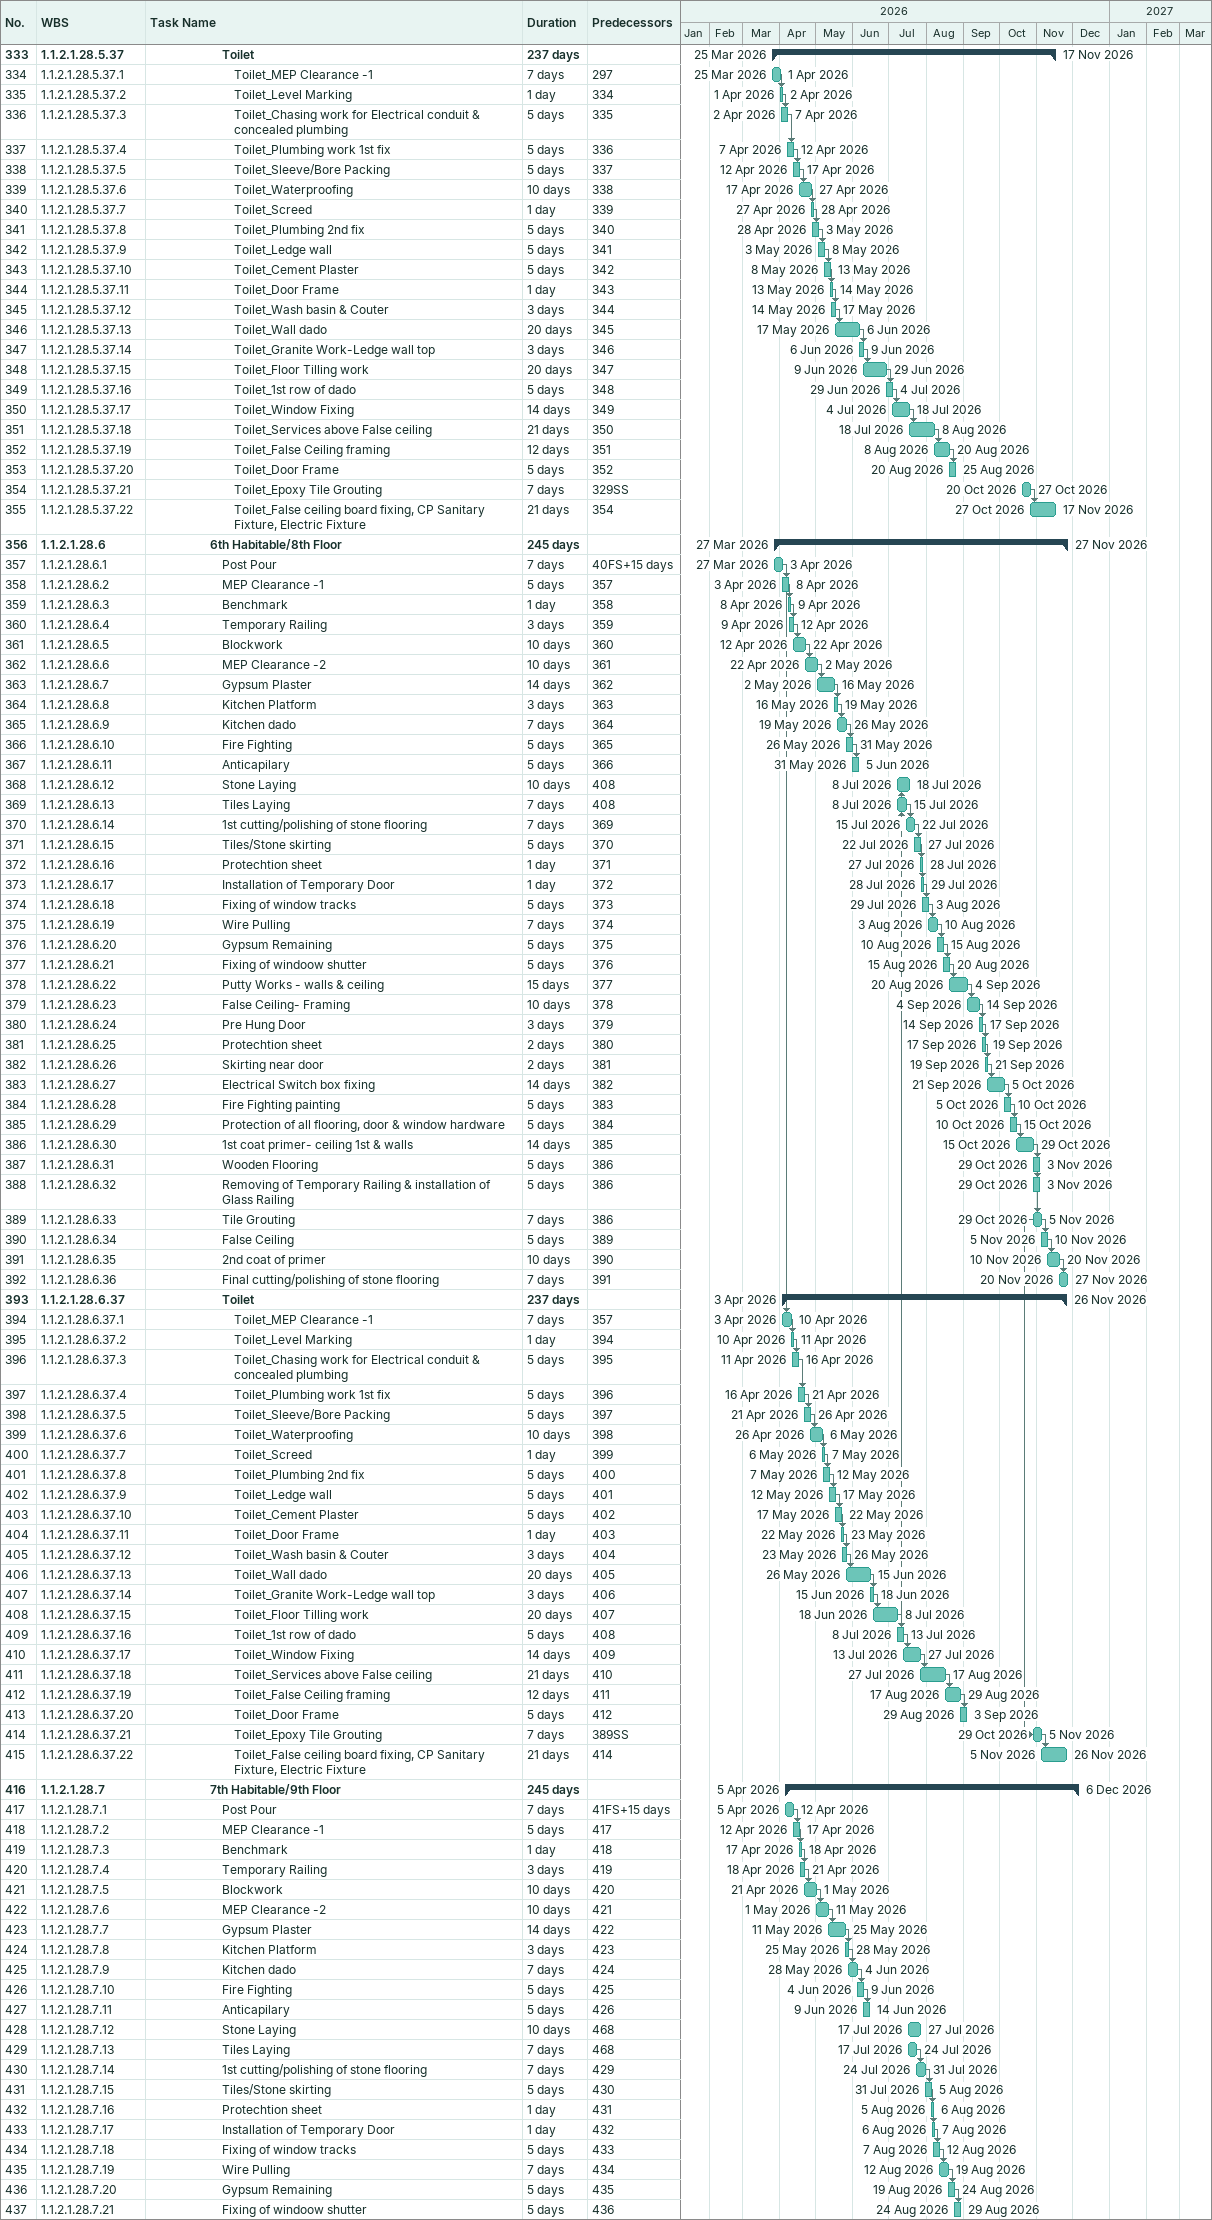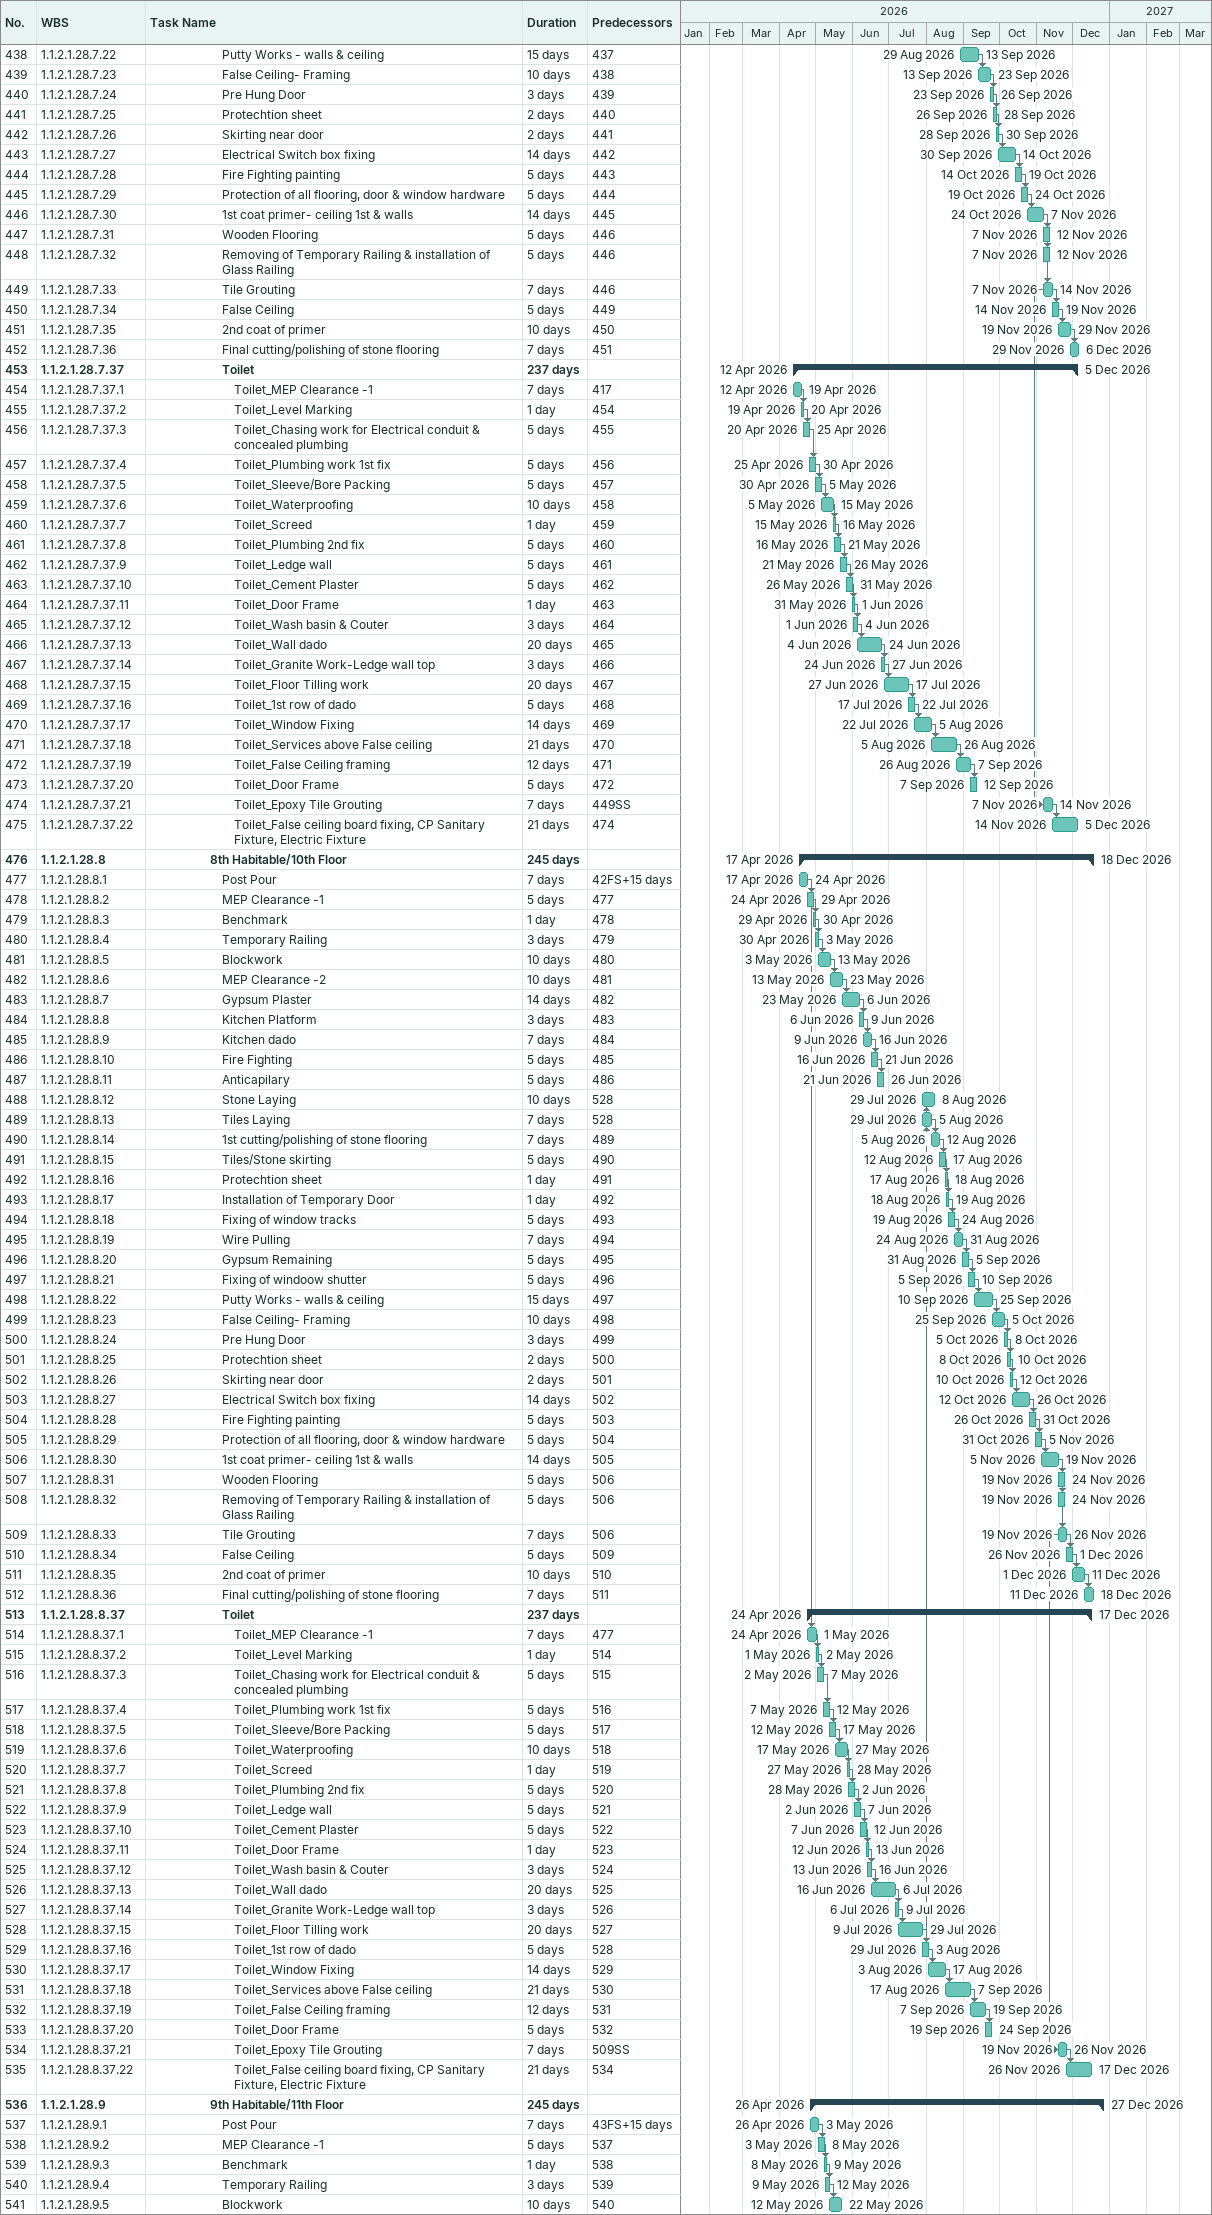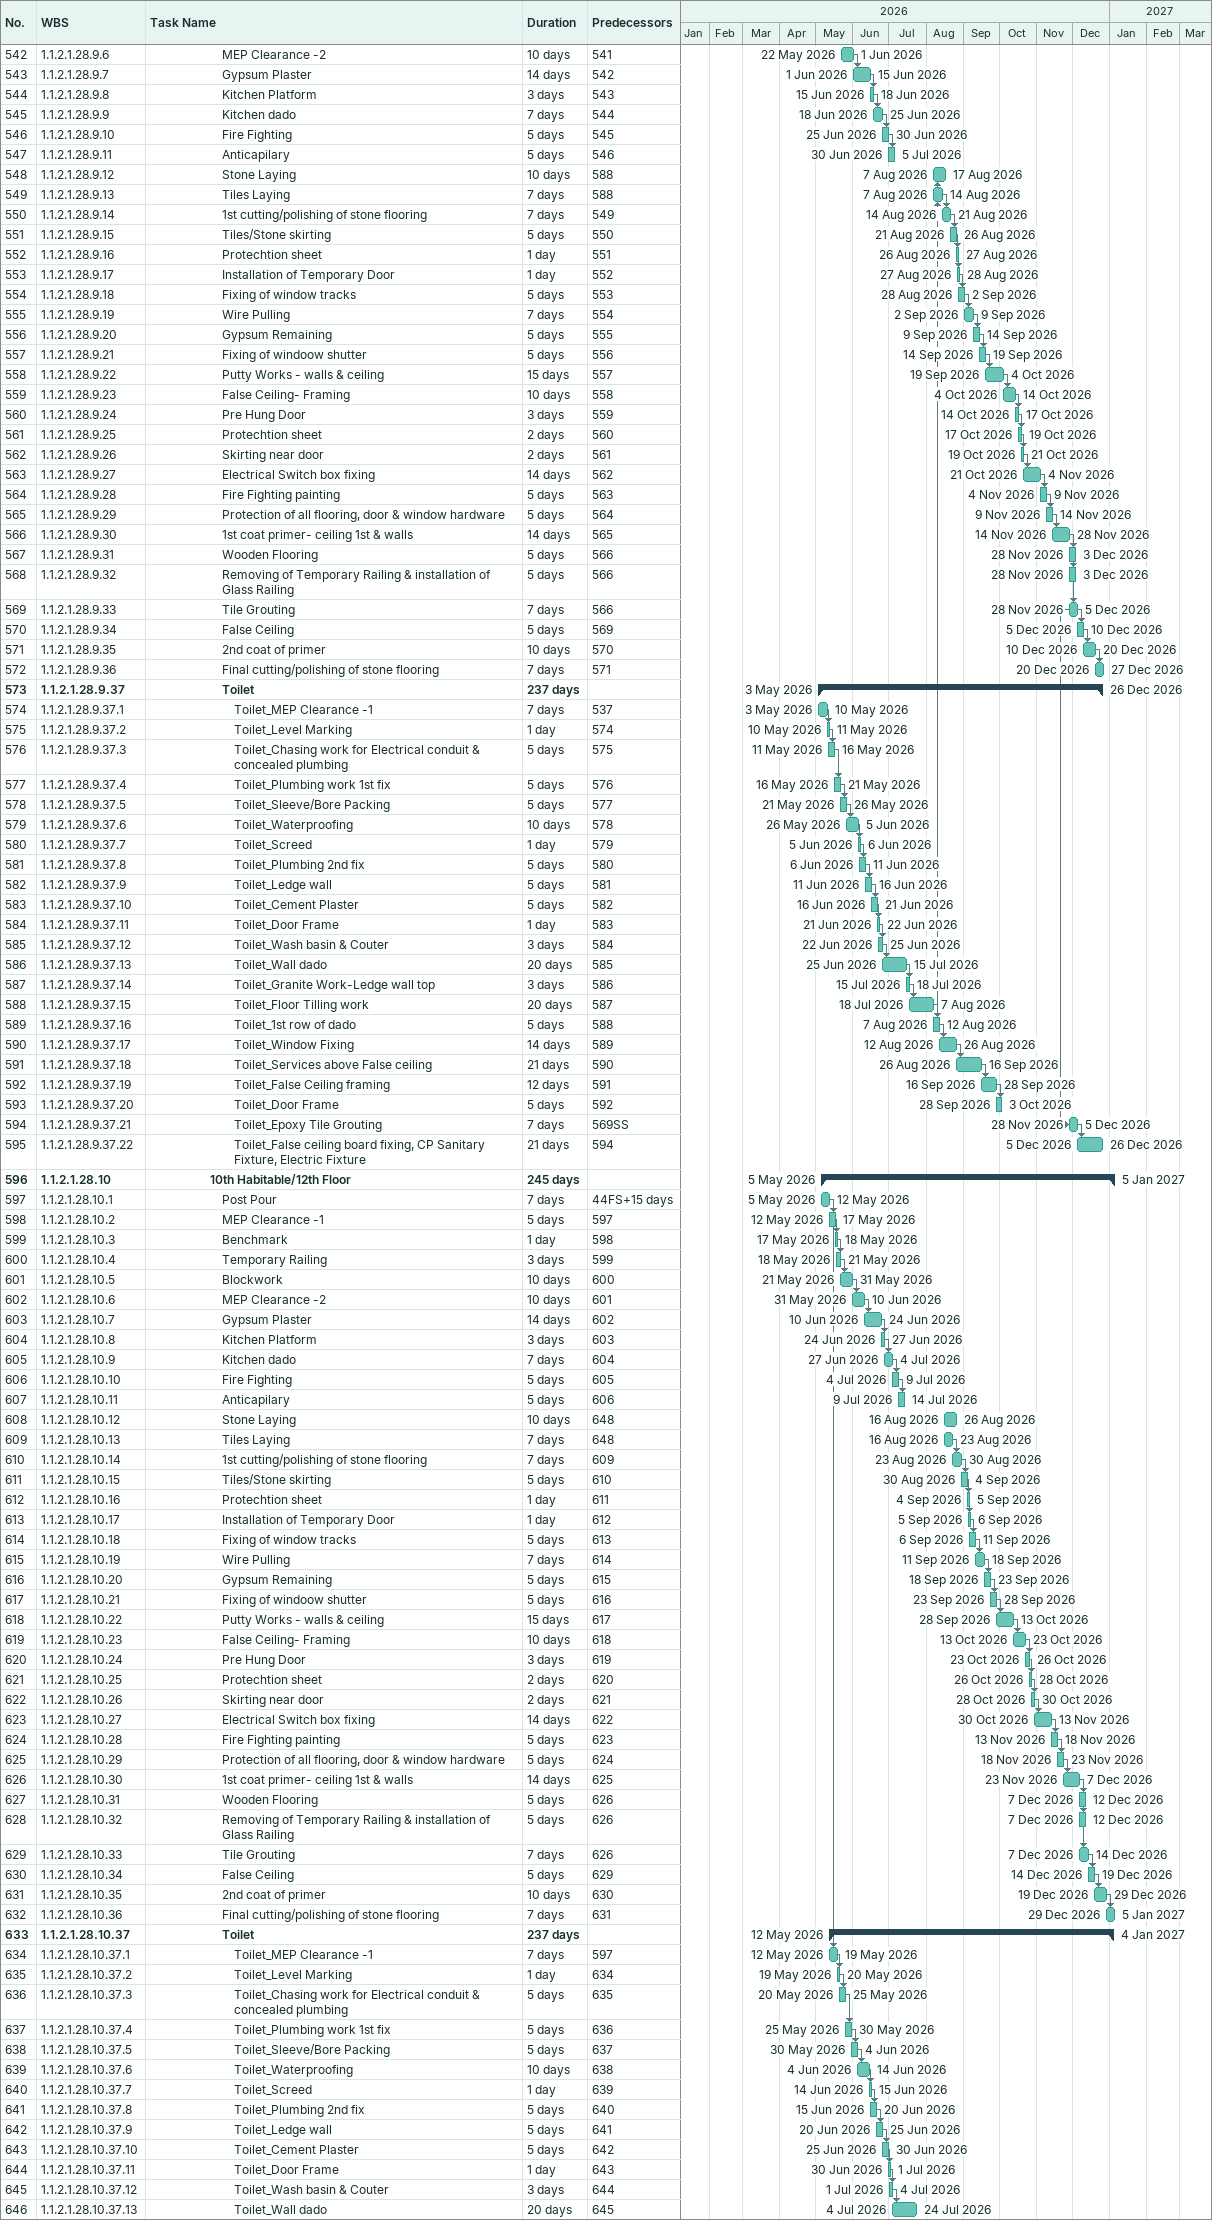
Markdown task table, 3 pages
| ID | WBS | Task | Duration | Start | Finish | Predecessors |
|---|---|---|---|---|---|---|
| 333 | 1.1.2.1.28.5.37 | **Toilet** | 237d | 2026-03-25 | 2026-11-17 |  |
| 334 | 1.1.2.1.28.5.37.1 | Toilet_MEP Clearance -1 | 7d | 2026-03-25 | 2026-04-01 | 297 |
| 335 | 1.1.2.1.28.5.37.2 | Toilet_Level Marking | 1d | 2026-04-01 | 2026-04-02 | 334 |
| 336 | 1.1.2.1.28.5.37.3 | Toilet_Chasing work for Electrical conduit & concealed plumbing | 5d | 2026-04-02 | 2026-04-07 | 335 |
| 337 | 1.1.2.1.28.5.37.4 | Toilet_Plumbing work 1st fix | 5d | 2026-04-07 | 2026-04-12 | 336 |
| 338 | 1.1.2.1.28.5.37.5 | Toilet_Sleeve/Bore Packing | 5d | 2026-04-12 | 2026-04-17 | 337 |
| 339 | 1.1.2.1.28.5.37.6 | Toilet_Waterproofing | 10d | 2026-04-17 | 2026-04-27 | 338 |
| 340 | 1.1.2.1.28.5.37.7 | Toilet_Screed | 1d | 2026-04-27 | 2026-04-28 | 339 |
| 341 | 1.1.2.1.28.5.37.8 | Toilet_Plumbing 2nd fix | 5d | 2026-04-28 | 2026-05-03 | 340 |
| 342 | 1.1.2.1.28.5.37.9 | Toilet_Ledge wall | 5d | 2026-05-03 | 2026-05-08 | 341 |
| 343 | 1.1.2.1.28.5.37.10 | Toilet_Cement Plaster | 5d | 2026-05-08 | 2026-05-13 | 342 |
| 344 | 1.1.2.1.28.5.37.11 | Toilet_Door Frame | 1d | 2026-05-13 | 2026-05-14 | 343 |
| 345 | 1.1.2.1.28.5.37.12 | Toilet_Wash basin & Couter | 3d | 2026-05-14 | 2026-05-17 | 344 |
| 346 | 1.1.2.1.28.5.37.13 | Toilet_Wall dado | 20d | 2026-05-17 | 2026-06-06 | 345 |
| 347 | 1.1.2.1.28.5.37.14 | Toilet_Granite Work-Ledge wall top | 3d | 2026-06-06 | 2026-06-09 | 346 |
| 348 | 1.1.2.1.28.5.37.15 | Toilet_Floor Tilling work | 20d | 2026-06-09 | 2026-06-29 | 347 |
| 349 | 1.1.2.1.28.5.37.16 | Toilet_1st row of dado | 5d | 2026-06-29 | 2026-07-04 | 348 |
| 350 | 1.1.2.1.28.5.37.17 | Toilet_Window Fixing | 14d | 2026-07-04 | 2026-07-18 | 349 |
| 351 | 1.1.2.1.28.5.37.18 | Toilet_Services above False ceiling | 21d | 2026-07-18 | 2026-08-08 | 350 |
| 352 | 1.1.2.1.28.5.37.19 | Toilet_False Ceiling framing | 12d | 2026-08-08 | 2026-08-20 | 351 |
| 353 | 1.1.2.1.28.5.37.20 | Toilet_Door Frame | 5d | 2026-08-20 | 2026-08-25 | 352 |
| 354 | 1.1.2.1.28.5.37.21 | Toilet_Epoxy Tile Grouting | 7d | 2026-10-20 | 2026-10-27 | 329SS |
| 355 | 1.1.2.1.28.5.37.22 | Toilet_False ceiling board fixing, CP Sanitary Fixture, Electric Fixture | 21d | 2026-10-27 | 2026-11-17 | 354 |
| 356 | 1.1.2.1.28.6 | **6th Habitable/8th Floor** | 245d | 2026-03-27 | 2026-11-27 |  |
| 357 | 1.1.2.1.28.6.1 | Post Pour | 7d | 2026-03-27 | 2026-04-03 | 40FS+15d |
| 358 | 1.1.2.1.28.6.2 | MEP Clearance -1 | 5d | 2026-04-03 | 2026-04-08 | 357 |
| 359 | 1.1.2.1.28.6.3 | Benchmark | 1d | 2026-04-08 | 2026-04-09 | 358 |
| 360 | 1.1.2.1.28.6.4 | Temporary Railing | 3d | 2026-04-09 | 2026-04-12 | 359 |
| 361 | 1.1.2.1.28.6.5 | Blockwork | 10d | 2026-04-12 | 2026-04-22 | 360 |
| 362 | 1.1.2.1.28.6.6 | MEP Clearance -2 | 10d | 2026-04-22 | 2026-05-02 | 361 |
| 363 | 1.1.2.1.28.6.7 | Gypsum Plaster | 14d | 2026-05-02 | 2026-05-16 | 362 |
| 364 | 1.1.2.1.28.6.8 | Kitchen Platform | 3d | 2026-05-16 | 2026-05-19 | 363 |
| 365 | 1.1.2.1.28.6.9 | Kitchen dado | 7d | 2026-05-19 | 2026-05-26 | 364 |
| 366 | 1.1.2.1.28.6.10 | Fire Fighting | 5d | 2026-05-26 | 2026-05-31 | 365 |
| 367 | 1.1.2.1.28.6.11 | Anticapilary | 5d | 2026-05-31 | 2026-06-05 | 366 |
| 368 | 1.1.2.1.28.6.12 | Stone Laying | 10d | 2026-07-08 | 2026-07-18 | 408 |
| 369 | 1.1.2.1.28.6.13 | Tiles Laying | 7d | 2026-07-08 | 2026-07-15 | 408 |
| 370 | 1.1.2.1.28.6.14 | 1st cutting/polishing of stone flooring | 7d | 2026-07-15 | 2026-07-22 | 369 |
| 371 | 1.1.2.1.28.6.15 | Tiles/Stone skirting | 5d | 2026-07-22 | 2026-07-27 | 370 |
| 372 | 1.1.2.1.28.6.16 | Protechtion sheet | 1d | 2026-07-27 | 2026-07-28 | 371 |
| 373 | 1.1.2.1.28.6.17 | Installation of Temporary Door | 1d | 2026-07-28 | 2026-07-29 | 372 |
| 374 | 1.1.2.1.28.6.18 | Fixing of window tracks | 5d | 2026-07-29 | 2026-08-03 | 373 |
| 375 | 1.1.2.1.28.6.19 | Wire Pulling | 7d | 2026-08-03 | 2026-08-10 | 374 |
| 376 | 1.1.2.1.28.6.20 | Gypsum Remaining | 5d | 2026-08-10 | 2026-08-15 | 375 |
| 377 | 1.1.2.1.28.6.21 | Fixing of windoow shutter | 5d | 2026-08-15 | 2026-08-20 | 376 |
| 378 | 1.1.2.1.28.6.22 | Putty Works - walls & ceiling | 15d | 2026-08-20 | 2026-09-04 | 377 |
| 379 | 1.1.2.1.28.6.23 | False Ceiling- Framing | 10d | 2026-09-04 | 2026-09-14 | 378 |
| 380 | 1.1.2.1.28.6.24 | Pre Hung Door | 3d | 2026-09-14 | 2026-09-17 | 379 |
| 381 | 1.1.2.1.28.6.25 | Protechtion sheet | 2d | 2026-09-17 | 2026-09-19 | 380 |
| 382 | 1.1.2.1.28.6.26 | Skirting near door | 2d | 2026-09-19 | 2026-09-21 | 381 |
| 383 | 1.1.2.1.28.6.27 | Electrical Switch box fixing | 14d | 2026-09-21 | 2026-10-05 | 382 |
| 384 | 1.1.2.1.28.6.28 | Fire Fighting painting | 5d | 2026-10-05 | 2026-10-10 | 383 |
| 385 | 1.1.2.1.28.6.29 | Protection of all flooring, door & window hardware | 5d | 2026-10-10 | 2026-10-15 | 384 |
| 386 | 1.1.2.1.28.6.30 | 1st coat primer- ceiling 1st & walls | 14d | 2026-10-15 | 2026-10-29 | 385 |
| 387 | 1.1.2.1.28.6.31 | Wooden Flooring | 5d | 2026-10-29 | 2026-11-03 | 386 |
| 388 | 1.1.2.1.28.6.32 | Removing of Temporary Railing & installation of Glass Railing | 5d | 2026-10-29 | 2026-11-03 | 386 |
| 389 | 1.1.2.1.28.6.33 | Tile Grouting | 7d | 2026-10-29 | 2026-11-05 | 386 |
| 390 | 1.1.2.1.28.6.34 | False Ceiling | 5d | 2026-11-05 | 2026-11-10 | 389 |
| 391 | 1.1.2.1.28.6.35 | 2nd coat of primer | 10d | 2026-11-10 | 2026-11-20 | 390 |
| 392 | 1.1.2.1.28.6.36 | Final cutting/polishing of stone flooring | 7d | 2026-11-20 | 2026-11-27 | 391 |
| 393 | 1.1.2.1.28.6.37 | **Toilet** | 237d | 2026-04-03 | 2026-11-26 |  |
| 394 | 1.1.2.1.28.6.37.1 | Toilet_MEP Clearance -1 | 7d | 2026-04-03 | 2026-04-10 | 357 |
| 395 | 1.1.2.1.28.6.37.2 | Toilet_Level Marking | 1d | 2026-04-10 | 2026-04-11 | 394 |
| 396 | 1.1.2.1.28.6.37.3 | Toilet_Chasing work for Electrical conduit & concealed plumbing | 5d | 2026-04-11 | 2026-04-16 | 395 |
| 397 | 1.1.2.1.28.6.37.4 | Toilet_Plumbing work 1st fix | 5d | 2026-04-16 | 2026-04-21 | 396 |
| 398 | 1.1.2.1.28.6.37.5 | Toilet_Sleeve/Bore Packing | 5d | 2026-04-21 | 2026-04-26 | 397 |
| 399 | 1.1.2.1.28.6.37.6 | Toilet_Waterproofing | 10d | 2026-04-26 | 2026-05-06 | 398 |
| 400 | 1.1.2.1.28.6.37.7 | Toilet_Screed | 1d | 2026-05-06 | 2026-05-07 | 399 |
| 401 | 1.1.2.1.28.6.37.8 | Toilet_Plumbing 2nd fix | 5d | 2026-05-07 | 2026-05-12 | 400 |
| 402 | 1.1.2.1.28.6.37.9 | Toilet_Ledge wall | 5d | 2026-05-12 | 2026-05-17 | 401 |
| 403 | 1.1.2.1.28.6.37.10 | Toilet_Cement Plaster | 5d | 2026-05-17 | 2026-05-22 | 402 |
| 404 | 1.1.2.1.28.6.37.11 | Toilet_Door Frame | 1d | 2026-05-22 | 2026-05-23 | 403 |
| 405 | 1.1.2.1.28.6.37.12 | Toilet_Wash basin & Couter | 3d | 2026-05-23 | 2026-05-26 | 404 |
| 406 | 1.1.2.1.28.6.37.13 | Toilet_Wall dado | 20d | 2026-05-26 | 2026-06-15 | 405 |
| 407 | 1.1.2.1.28.6.37.14 | Toilet_Granite Work-Ledge wall top | 3d | 2026-06-15 | 2026-06-18 | 406 |
| 408 | 1.1.2.1.28.6.37.15 | Toilet_Floor Tilling work | 20d | 2026-06-18 | 2026-07-08 | 407 |
| 409 | 1.1.2.1.28.6.37.16 | Toilet_1st row of dado | 5d | 2026-07-08 | 2026-07-13 | 408 |
| 410 | 1.1.2.1.28.6.37.17 | Toilet_Window Fixing | 14d | 2026-07-13 | 2026-07-27 | 409 |
| 411 | 1.1.2.1.28.6.37.18 | Toilet_Services above False ceiling | 21d | 2026-07-27 | 2026-08-17 | 410 |
| 412 | 1.1.2.1.28.6.37.19 | Toilet_False Ceiling framing | 12d | 2026-08-17 | 2026-08-29 | 411 |
| 413 | 1.1.2.1.28.6.37.20 | Toilet_Door Frame | 5d | 2026-08-29 | 2026-09-03 | 412 |
| 414 | 1.1.2.1.28.6.37.21 | Toilet_Epoxy Tile Grouting | 7d | 2026-10-29 | 2026-11-05 | 389SS |
| 415 | 1.1.2.1.28.6.37.22 | Toilet_False ceiling board fixing, CP Sanitary Fixture, Electric Fixture | 21d | 2026-11-05 | 2026-11-26 | 414 |
| 416 | 1.1.2.1.28.7 | **7th Habitable/9th Floor** | 245d | 2026-04-05 | 2026-12-06 |  |
| 417 | 1.1.2.1.28.7.1 | Post Pour | 7d | 2026-04-05 | 2026-04-12 | 41FS+15d |
| 418 | 1.1.2.1.28.7.2 | MEP Clearance -1 | 5d | 2026-04-12 | 2026-04-17 | 417 |
| 419 | 1.1.2.1.28.7.3 | Benchmark | 1d | 2026-04-17 | 2026-04-18 | 418 |
| 420 | 1.1.2.1.28.7.4 | Temporary Railing | 3d | 2026-04-18 | 2026-04-21 | 419 |
| 421 | 1.1.2.1.28.7.5 | Blockwork | 10d | 2026-04-21 | 2026-05-01 | 420 |
| 422 | 1.1.2.1.28.7.6 | MEP Clearance -2 | 10d | 2026-05-01 | 2026-05-11 | 421 |
| 423 | 1.1.2.1.28.7.7 | Gypsum Plaster | 14d | 2026-05-11 | 2026-05-25 | 422 |
| 424 | 1.1.2.1.28.7.8 | Kitchen Platform | 3d | 2026-05-25 | 2026-05-28 | 423 |
| 425 | 1.1.2.1.28.7.9 | Kitchen dado | 7d | 2026-05-28 | 2026-06-04 | 424 |
| 426 | 1.1.2.1.28.7.10 | Fire Fighting | 5d | 2026-06-04 | 2026-06-09 | 425 |
| 427 | 1.1.2.1.28.7.11 | Anticapilary | 5d | 2026-06-09 | 2026-06-14 | 426 |
| 428 | 1.1.2.1.28.7.12 | Stone Laying | 10d | 2026-07-17 | 2026-07-27 | 468 |
| 429 | 1.1.2.1.28.7.13 | Tiles Laying | 7d | 2026-07-17 | 2026-07-24 | 468 |
| 430 | 1.1.2.1.28.7.14 | 1st cutting/polishing of stone flooring | 7d | 2026-07-24 | 2026-07-31 | 429 |
| 431 | 1.1.2.1.28.7.15 | Tiles/Stone skirting | 5d | 2026-07-31 | 2026-08-05 | 430 |
| 432 | 1.1.2.1.28.7.16 | Protechtion sheet | 1d | 2026-08-05 | 2026-08-06 | 431 |
| 433 | 1.1.2.1.28.7.17 | Installation of Temporary Door | 1d | 2026-08-06 | 2026-08-07 | 432 |
| 434 | 1.1.2.1.28.7.18 | Fixing of window tracks | 5d | 2026-08-07 | 2026-08-12 | 433 |
| 435 | 1.1.2.1.28.7.19 | Wire Pulling | 7d | 2026-08-12 | 2026-08-19 | 434 |
| 436 | 1.1.2.1.28.7.20 | Gypsum Remaining | 5d | 2026-08-19 | 2026-08-24 | 435 |
| 437 | 1.1.2.1.28.7.21 | Fixing of windoow shutter | 5d | 2026-08-24 | 2026-08-29 | 436 |
| 438 | 1.1.2.1.28.7.22 | Putty Works - walls & ceiling | 15d | 2026-08-29 | 2026-09-13 | 437 |
| 439 | 1.1.2.1.28.7.23 | False Ceiling- Framing | 10d | 2026-09-13 | 2026-09-23 | 438 |
| 440 | 1.1.2.1.28.7.24 | Pre Hung Door | 3d | 2026-09-23 | 2026-09-26 | 439 |
| 441 | 1.1.2.1.28.7.25 | Protechtion sheet | 2d | 2026-09-26 | 2026-09-28 | 440 |
| 442 | 1.1.2.1.28.7.26 | Skirting near door | 2d | 2026-09-28 | 2026-09-30 | 441 |
| 443 | 1.1.2.1.28.7.27 | Electrical Switch box fixing | 14d | 2026-09-30 | 2026-10-14 | 442 |
| 444 | 1.1.2.1.28.7.28 | Fire Fighting painting | 5d | 2026-10-14 | 2026-10-19 | 443 |
| 445 | 1.1.2.1.28.7.29 | Protection of all flooring, door & window hardware | 5d | 2026-10-19 | 2026-10-24 | 444 |
| 446 | 1.1.2.1.28.7.30 | 1st coat primer- ceiling 1st & walls | 14d | 2026-10-24 | 2026-11-07 | 445 |
| 447 | 1.1.2.1.28.7.31 | Wooden Flooring | 5d | 2026-11-07 | 2026-11-12 | 446 |
| 448 | 1.1.2.1.28.7.32 | Removing of Temporary Railing & installation of Glass Railing | 5d | 2026-11-07 | 2026-11-12 | 446 |
| 449 | 1.1.2.1.28.7.33 | Tile Grouting | 7d | 2026-11-07 | 2026-11-14 | 446 |
| 450 | 1.1.2.1.28.7.34 | False Ceiling | 5d | 2026-11-14 | 2026-11-19 | 449 |
| 451 | 1.1.2.1.28.7.35 | 2nd coat of primer | 10d | 2026-11-19 | 2026-11-29 | 450 |
| 452 | 1.1.2.1.28.7.36 | Final cutting/polishing of stone flooring | 7d | 2026-11-29 | 2026-12-06 | 451 |
| 453 | 1.1.2.1.28.7.37 | **Toilet** | 237d | 2026-04-12 | 2026-12-05 |  |
| 454 | 1.1.2.1.28.7.37.1 | Toilet_MEP Clearance -1 | 7d | 2026-04-12 | 2026-04-19 | 417 |
| 455 | 1.1.2.1.28.7.37.2 | Toilet_Level Marking | 1d | 2026-04-19 | 2026-04-20 | 454 |
| 456 | 1.1.2.1.28.7.37.3 | Toilet_Chasing work for Electrical conduit & concealed plumbing | 5d | 2026-04-20 | 2026-04-25 | 455 |
| 457 | 1.1.2.1.28.7.37.4 | Toilet_Plumbing work 1st fix | 5d | 2026-04-25 | 2026-04-30 | 456 |
| 458 | 1.1.2.1.28.7.37.5 | Toilet_Sleeve/Bore Packing | 5d | 2026-04-30 | 2026-05-05 | 457 |
| 459 | 1.1.2.1.28.7.37.6 | Toilet_Waterproofing | 10d | 2026-05-05 | 2026-05-15 | 458 |
| 460 | 1.1.2.1.28.7.37.7 | Toilet_Screed | 1d | 2026-05-15 | 2026-05-16 | 459 |
| 461 | 1.1.2.1.28.7.37.8 | Toilet_Plumbing 2nd fix | 5d | 2026-05-16 | 2026-05-21 | 460 |
| 462 | 1.1.2.1.28.7.37.9 | Toilet_Ledge wall | 5d | 2026-05-21 | 2026-05-26 | 461 |
| 463 | 1.1.2.1.28.7.37.10 | Toilet_Cement Plaster | 5d | 2026-05-26 | 2026-05-31 | 462 |
| 464 | 1.1.2.1.28.7.37.11 | Toilet_Door Frame | 1d | 2026-05-31 | 2026-06-01 | 463 |
| 465 | 1.1.2.1.28.7.37.12 | Toilet_Wash basin & Couter | 3d | 2026-06-01 | 2026-06-04 | 464 |
| 466 | 1.1.2.1.28.7.37.13 | Toilet_Wall dado | 20d | 2026-06-04 | 2026-06-24 | 465 |
| 467 | 1.1.2.1.28.7.37.14 | Toilet_Granite Work-Ledge wall top | 3d | 2026-06-24 | 2026-06-27 | 466 |
| 468 | 1.1.2.1.28.7.37.15 | Toilet_Floor Tilling work | 20d | 2026-06-27 | 2026-07-17 | 467 |
| 469 | 1.1.2.1.28.7.37.16 | Toilet_1st row of dado | 5d | 2026-07-17 | 2026-07-22 | 468 |
| 470 | 1.1.2.1.28.7.37.17 | Toilet_Window Fixing | 14d | 2026-07-22 | 2026-08-05 | 469 |
| 471 | 1.1.2.1.28.7.37.18 | Toilet_Services above False ceiling | 21d | 2026-08-05 | 2026-08-26 | 470 |
| 472 | 1.1.2.1.28.7.37.19 | Toilet_False Ceiling framing | 12d | 2026-08-26 | 2026-09-07 | 471 |
| 473 | 1.1.2.1.28.7.37.20 | Toilet_Door Frame | 5d | 2026-09-07 | 2026-09-12 | 472 |
| 474 | 1.1.2.1.28.7.37.21 | Toilet_Epoxy Tile Grouting | 7d | 2026-11-07 | 2026-11-14 | 449SS |
| 475 | 1.1.2.1.28.7.37.22 | Toilet_False ceiling board fixing, CP Sanitary Fixture, Electric Fixture | 21d | 2026-11-14 | 2026-12-05 | 474 |
| 476 | 1.1.2.1.28.8 | **8th Habitable/10th Floor** | 245d | 2026-04-17 | 2026-12-18 |  |
| 477 | 1.1.2.1.28.8.1 | Post Pour | 7d | 2026-04-17 | 2026-04-24 | 42FS+15d |
| 478 | 1.1.2.1.28.8.2 | MEP Clearance -1 | 5d | 2026-04-24 | 2026-04-29 | 477 |
| 479 | 1.1.2.1.28.8.3 | Benchmark | 1d | 2026-04-29 | 2026-04-30 | 478 |
| 480 | 1.1.2.1.28.8.4 | Temporary Railing | 3d | 2026-04-30 | 2026-05-03 | 479 |
| 481 | 1.1.2.1.28.8.5 | Blockwork | 10d | 2026-05-03 | 2026-05-13 | 480 |
| 482 | 1.1.2.1.28.8.6 | MEP Clearance -2 | 10d | 2026-05-13 | 2026-05-23 | 481 |
| 483 | 1.1.2.1.28.8.7 | Gypsum Plaster | 14d | 2026-05-23 | 2026-06-06 | 482 |
| 484 | 1.1.2.1.28.8.8 | Kitchen Platform | 3d | 2026-06-06 | 2026-06-09 | 483 |
| 485 | 1.1.2.1.28.8.9 | Kitchen dado | 7d | 2026-06-09 | 2026-06-16 | 484 |
| 486 | 1.1.2.1.28.8.10 | Fire Fighting | 5d | 2026-06-16 | 2026-06-21 | 485 |
| 487 | 1.1.2.1.28.8.11 | Anticapilary | 5d | 2026-06-21 | 2026-06-26 | 486 |
| 488 | 1.1.2.1.28.8.12 | Stone Laying | 10d | 2026-07-29 | 2026-08-08 | 528 |
| 489 | 1.1.2.1.28.8.13 | Tiles Laying | 7d | 2026-07-29 | 2026-08-05 | 528 |
| 490 | 1.1.2.1.28.8.14 | 1st cutting/polishing of stone flooring | 7d | 2026-08-05 | 2026-08-12 | 489 |
| 491 | 1.1.2.1.28.8.15 | Tiles/Stone skirting | 5d | 2026-08-12 | 2026-08-17 | 490 |
| 492 | 1.1.2.1.28.8.16 | Protechtion sheet | 1d | 2026-08-17 | 2026-08-18 | 491 |
| 493 | 1.1.2.1.28.8.17 | Installation of Temporary Door | 1d | 2026-08-18 | 2026-08-19 | 492 |
| 494 | 1.1.2.1.28.8.18 | Fixing of window tracks | 5d | 2026-08-19 | 2026-08-24 | 493 |
| 495 | 1.1.2.1.28.8.19 | Wire Pulling | 7d | 2026-08-24 | 2026-08-31 | 494 |
| 496 | 1.1.2.1.28.8.20 | Gypsum Remaining | 5d | 2026-08-31 | 2026-09-05 | 495 |
| 497 | 1.1.2.1.28.8.21 | Fixing of windoow shutter | 5d | 2026-09-05 | 2026-09-10 | 496 |
| 498 | 1.1.2.1.28.8.22 | Putty Works - walls & ceiling | 15d | 2026-09-10 | 2026-09-25 | 497 |
| 499 | 1.1.2.1.28.8.23 | False Ceiling- Framing | 10d | 2026-09-25 | 2026-10-05 | 498 |
| 500 | 1.1.2.1.28.8.24 | Pre Hung Door | 3d | 2026-10-05 | 2026-10-08 | 499 |
| 501 | 1.1.2.1.28.8.25 | Protechtion sheet | 2d | 2026-10-08 | 2026-10-10 | 500 |
| 502 | 1.1.2.1.28.8.26 | Skirting near door | 2d | 2026-10-10 | 2026-10-12 | 501 |
| 503 | 1.1.2.1.28.8.27 | Electrical Switch box fixing | 14d | 2026-10-12 | 2026-10-26 | 502 |
| 504 | 1.1.2.1.28.8.28 | Fire Fighting painting | 5d | 2026-10-26 | 2026-10-31 | 503 |
| 505 | 1.1.2.1.28.8.29 | Protection of all flooring, door & window hardware | 5d | 2026-10-31 | 2026-11-05 | 504 |
| 506 | 1.1.2.1.28.8.30 | 1st coat primer- ceiling 1st & walls | 14d | 2026-11-05 | 2026-11-19 | 505 |
| 507 | 1.1.2.1.28.8.31 | Wooden Flooring | 5d | 2026-11-19 | 2026-11-24 | 506 |
| 508 | 1.1.2.1.28.8.32 | Removing of Temporary Railing & installation of Glass Railing | 5d | 2026-11-19 | 2026-11-24 | 506 |
| 509 | 1.1.2.1.28.8.33 | Tile Grouting | 7d | 2026-11-19 | 2026-11-26 | 506 |
| 510 | 1.1.2.1.28.8.34 | False Ceiling | 5d | 2026-11-26 | 2026-12-01 | 509 |
| 511 | 1.1.2.1.28.8.35 | 2nd coat of primer | 10d | 2026-12-01 | 2026-12-11 | 510 |
| 512 | 1.1.2.1.28.8.36 | Final cutting/polishing of stone flooring | 7d | 2026-12-11 | 2026-12-18 | 511 |
| 513 | 1.1.2.1.28.8.37 | **Toilet** | 237d | 2026-04-24 | 2026-12-17 |  |
| 514 | 1.1.2.1.28.8.37.1 | Toilet_MEP Clearance -1 | 7d | 2026-04-24 | 2026-05-01 | 477 |
| 515 | 1.1.2.1.28.8.37.2 | Toilet_Level Marking | 1d | 2026-05-01 | 2026-05-02 | 514 |
| 516 | 1.1.2.1.28.8.37.3 | Toilet_Chasing work for Electrical conduit & concealed plumbing | 5d | 2026-05-02 | 2026-05-07 | 515 |
| 517 | 1.1.2.1.28.8.37.4 | Toilet_Plumbing work 1st fix | 5d | 2026-05-07 | 2026-05-12 | 516 |
| 518 | 1.1.2.1.28.8.37.5 | Toilet_Sleeve/Bore Packing | 5d | 2026-05-12 | 2026-05-17 | 517 |
| 519 | 1.1.2.1.28.8.37.6 | Toilet_Waterproofing | 10d | 2026-05-17 | 2026-05-27 | 518 |
| 520 | 1.1.2.1.28.8.37.7 | Toilet_Screed | 1d | 2026-05-27 | 2026-05-28 | 519 |
| 521 | 1.1.2.1.28.8.37.8 | Toilet_Plumbing 2nd fix | 5d | 2026-05-28 | 2026-06-02 | 520 |
| 522 | 1.1.2.1.28.8.37.9 | Toilet_Ledge wall | 5d | 2026-06-02 | 2026-06-07 | 521 |
| 523 | 1.1.2.1.28.8.37.10 | Toilet_Cement Plaster | 5d | 2026-06-07 | 2026-06-12 | 522 |
| 524 | 1.1.2.1.28.8.37.11 | Toilet_Door Frame | 1d | 2026-06-12 | 2026-06-13 | 523 |
| 525 | 1.1.2.1.28.8.37.12 | Toilet_Wash basin & Couter | 3d | 2026-06-13 | 2026-06-16 | 524 |
| 526 | 1.1.2.1.28.8.37.13 | Toilet_Wall dado | 20d | 2026-06-16 | 2026-07-06 | 525 |
| 527 | 1.1.2.1.28.8.37.14 | Toilet_Granite Work-Ledge wall top | 3d | 2026-07-06 | 2026-07-09 | 526 |
| 528 | 1.1.2.1.28.8.37.15 | Toilet_Floor Tilling work | 20d | 2026-07-09 | 2026-07-29 | 527 |
| 529 | 1.1.2.1.28.8.37.16 | Toilet_1st row of dado | 5d | 2026-07-29 | 2026-08-03 | 528 |
| 530 | 1.1.2.1.28.8.37.17 | Toilet_Window Fixing | 14d | 2026-08-03 | 2026-08-17 | 529 |
| 531 | 1.1.2.1.28.8.37.18 | Toilet_Services above False ceiling | 21d | 2026-08-17 | 2026-09-07 | 530 |
| 532 | 1.1.2.1.28.8.37.19 | Toilet_False Ceiling framing | 12d | 2026-09-07 | 2026-09-19 | 531 |
| 533 | 1.1.2.1.28.8.37.20 | Toilet_Door Frame | 5d | 2026-09-19 | 2026-09-24 | 532 |
| 534 | 1.1.2.1.28.8.37.21 | Toilet_Epoxy Tile Grouting | 7d | 2026-11-19 | 2026-11-26 | 509SS |
| 535 | 1.1.2.1.28.8.37.22 | Toilet_False ceiling board fixing, CP Sanitary Fixture, Electric Fixture | 21d | 2026-11-26 | 2026-12-17 | 534 |
| 536 | 1.1.2.1.28.9 | **9th Habitable/11th Floor** | 245d | 2026-04-26 | 2026-12-27 |  |
| 537 | 1.1.2.1.28.9.1 | Post Pour | 7d | 2026-04-26 | 2026-05-03 | 43FS+15d |
| 538 | 1.1.2.1.28.9.2 | MEP Clearance -1 | 5d | 2026-05-03 | 2026-05-08 | 537 |
| 539 | 1.1.2.1.28.9.3 | Benchmark | 1d | 2026-05-08 | 2026-05-09 | 538 |
| 540 | 1.1.2.1.28.9.4 | Temporary Railing | 3d | 2026-05-09 | 2026-05-12 | 539 |
| 541 | 1.1.2.1.28.9.5 | Blockwork | 10d | 2026-05-12 | 2026-05-22 | 540 |
| 542 | 1.1.2.1.28.9.6 | MEP Clearance -2 | 10d | 2026-05-22 | 2026-06-01 | 541 |
| 543 | 1.1.2.1.28.9.7 | Gypsum Plaster | 14d | 2026-06-01 | 2026-06-15 | 542 |
| 544 | 1.1.2.1.28.9.8 | Kitchen Platform | 3d | 2026-06-15 | 2026-06-18 | 543 |
| 545 | 1.1.2.1.28.9.9 | Kitchen dado | 7d | 2026-06-18 | 2026-06-25 | 544 |
| 546 | 1.1.2.1.28.9.10 | Fire Fighting | 5d | 2026-06-25 | 2026-06-30 | 545 |
| 547 | 1.1.2.1.28.9.11 | Anticapilary | 5d | 2026-06-30 | 2026-07-05 | 546 |
| 548 | 1.1.2.1.28.9.12 | Stone Laying | 10d | 2026-08-07 | 2026-08-17 | 588 |
| 549 | 1.1.2.1.28.9.13 | Tiles Laying | 7d | 2026-08-07 | 2026-08-14 | 588 |
| 550 | 1.1.2.1.28.9.14 | 1st cutting/polishing of stone flooring | 7d | 2026-08-14 | 2026-08-21 | 549 |
| 551 | 1.1.2.1.28.9.15 | Tiles/Stone skirting | 5d | 2026-08-21 | 2026-08-26 | 550 |
| 552 | 1.1.2.1.28.9.16 | Protechtion sheet | 1d | 2026-08-26 | 2026-08-27 | 551 |
| 553 | 1.1.2.1.28.9.17 | Installation of Temporary Door | 1d | 2026-08-27 | 2026-08-28 | 552 |
| 554 | 1.1.2.1.28.9.18 | Fixing of window tracks | 5d | 2026-08-28 | 2026-09-02 | 553 |
| 555 | 1.1.2.1.28.9.19 | Wire Pulling | 7d | 2026-09-02 | 2026-09-09 | 554 |
| 556 | 1.1.2.1.28.9.20 | Gypsum Remaining | 5d | 2026-09-09 | 2026-09-14 | 555 |
| 557 | 1.1.2.1.28.9.21 | Fixing of windoow shutter | 5d | 2026-09-14 | 2026-09-19 | 556 |
| 558 | 1.1.2.1.28.9.22 | Putty Works - walls & ceiling | 15d | 2026-09-19 | 2026-10-04 | 557 |
| 559 | 1.1.2.1.28.9.23 | False Ceiling- Framing | 10d | 2026-10-04 | 2026-10-14 | 558 |
| 560 | 1.1.2.1.28.9.24 | Pre Hung Door | 3d | 2026-10-14 | 2026-10-17 | 559 |
| 561 | 1.1.2.1.28.9.25 | Protechtion sheet | 2d | 2026-10-17 | 2026-10-19 | 560 |
| 562 | 1.1.2.1.28.9.26 | Skirting near door | 2d | 2026-10-19 | 2026-10-21 | 561 |
| 563 | 1.1.2.1.28.9.27 | Electrical Switch box fixing | 14d | 2026-10-21 | 2026-11-04 | 562 |
| 564 | 1.1.2.1.28.9.28 | Fire Fighting painting | 5d | 2026-11-04 | 2026-11-09 | 563 |
| 565 | 1.1.2.1.28.9.29 | Protection of all flooring, door & window hardware | 5d | 2026-11-09 | 2026-11-14 | 564 |
| 566 | 1.1.2.1.28.9.30 | 1st coat primer- ceiling 1st & walls | 14d | 2026-11-14 | 2026-11-28 | 565 |
| 567 | 1.1.2.1.28.9.31 | Wooden Flooring | 5d | 2026-11-28 | 2026-12-03 | 566 |
| 568 | 1.1.2.1.28.9.32 | Removing of Temporary Railing & installation of Glass Railing | 5d | 2026-11-28 | 2026-12-03 | 566 |
| 569 | 1.1.2.1.28.9.33 | Tile Grouting | 7d | 2026-11-28 | 2026-12-05 | 566 |
| 570 | 1.1.2.1.28.9.34 | False Ceiling | 5d | 2026-12-05 | 2026-12-10 | 569 |
| 571 | 1.1.2.1.28.9.35 | 2nd coat of primer | 10d | 2026-12-10 | 2026-12-20 | 570 |
| 572 | 1.1.2.1.28.9.36 | Final cutting/polishing of stone flooring | 7d | 2026-12-20 | 2026-12-27 | 571 |
| 573 | 1.1.2.1.28.9.37 | **Toilet** | 237d | 2026-05-03 | 2026-12-26 |  |
| 574 | 1.1.2.1.28.9.37.1 | Toilet_MEP Clearance -1 | 7d | 2026-05-03 | 2026-05-10 | 537 |
| 575 | 1.1.2.1.28.9.37.2 | Toilet_Level Marking | 1d | 2026-05-10 | 2026-05-11 | 574 |
| 576 | 1.1.2.1.28.9.37.3 | Toilet_Chasing work for Electrical conduit & concealed plumbing | 5d | 2026-05-11 | 2026-05-16 | 575 |
| 577 | 1.1.2.1.28.9.37.4 | Toilet_Plumbing work 1st fix | 5d | 2026-05-16 | 2026-05-21 | 576 |
| 578 | 1.1.2.1.28.9.37.5 | Toilet_Sleeve/Bore Packing | 5d | 2026-05-21 | 2026-05-26 | 577 |
| 579 | 1.1.2.1.28.9.37.6 | Toilet_Waterproofing | 10d | 2026-05-26 | 2026-06-05 | 578 |
| 580 | 1.1.2.1.28.9.37.7 | Toilet_Screed | 1d | 2026-06-05 | 2026-06-06 | 579 |
| 581 | 1.1.2.1.28.9.37.8 | Toilet_Plumbing 2nd fix | 5d | 2026-06-06 | 2026-06-11 | 580 |
| 582 | 1.1.2.1.28.9.37.9 | Toilet_Ledge wall | 5d | 2026-06-11 | 2026-06-16 | 581 |
| 583 | 1.1.2.1.28.9.37.10 | Toilet_Cement Plaster | 5d | 2026-06-16 | 2026-06-21 | 582 |
| 584 | 1.1.2.1.28.9.37.11 | Toilet_Door Frame | 1d | 2026-06-21 | 2026-06-22 | 583 |
| 585 | 1.1.2.1.28.9.37.12 | Toilet_Wash basin & Couter | 3d | 2026-06-22 | 2026-06-25 | 584 |
| 586 | 1.1.2.1.28.9.37.13 | Toilet_Wall dado | 20d | 2026-06-25 | 2026-07-15 | 585 |
| 587 | 1.1.2.1.28.9.37.14 | Toilet_Granite Work-Ledge wall top | 3d | 2026-07-15 | 2026-07-18 | 586 |
| 588 | 1.1.2.1.28.9.37.15 | Toilet_Floor Tilling work | 20d | 2026-07-18 | 2026-08-07 | 587 |
| 589 | 1.1.2.1.28.9.37.16 | Toilet_1st row of dado | 5d | 2026-08-07 | 2026-08-12 | 588 |
| 590 | 1.1.2.1.28.9.37.17 | Toilet_Window Fixing | 14d | 2026-08-12 | 2026-08-26 | 589 |
| 591 | 1.1.2.1.28.9.37.18 | Toilet_Services above False ceiling | 21d | 2026-08-26 | 2026-09-16 | 590 |
| 592 | 1.1.2.1.28.9.37.19 | Toilet_False Ceiling framing | 12d | 2026-09-16 | 2026-09-28 | 591 |
| 593 | 1.1.2.1.28.9.37.20 | Toilet_Door Frame | 5d | 2026-09-28 | 2026-10-03 | 592 |
| 594 | 1.1.2.1.28.9.37.21 | Toilet_Epoxy Tile Grouting | 7d | 2026-11-28 | 2026-12-05 | 569SS |
| 595 | 1.1.2.1.28.9.37.22 | Toilet_False ceiling board fixing, CP Sanitary Fixture, Electric Fixture | 21d | 2026-12-05 | 2026-12-26 | 594 |
| 596 | 1.1.2.1.28.10 | **10th Habitable/12th Floor** | 245d | 2026-05-05 | 2027-01-05 |  |
| 597 | 1.1.2.1.28.10.1 | Post Pour | 7d | 2026-05-05 | 2026-05-12 | 44FS+15d |
| 598 | 1.1.2.1.28.10.2 | MEP Clearance -1 | 5d | 2026-05-12 | 2026-05-17 | 597 |
| 599 | 1.1.2.1.28.10.3 | Benchmark | 1d | 2026-05-17 | 2026-05-18 | 598 |
| 600 | 1.1.2.1.28.10.4 | Temporary Railing | 3d | 2026-05-18 | 2026-05-21 | 599 |
| 601 | 1.1.2.1.28.10.5 | Blockwork | 10d | 2026-05-21 | 2026-05-31 | 600 |
| 602 | 1.1.2.1.28.10.6 | MEP Clearance -2 | 10d | 2026-05-31 | 2026-06-10 | 601 |
| 603 | 1.1.2.1.28.10.7 | Gypsum Plaster | 14d | 2026-06-10 | 2026-06-24 | 602 |
| 604 | 1.1.2.1.28.10.8 | Kitchen Platform | 3d | 2026-06-24 | 2026-06-27 | 603 |
| 605 | 1.1.2.1.28.10.9 | Kitchen dado | 7d | 2026-06-27 | 2026-07-04 | 604 |
| 606 | 1.1.2.1.28.10.10 | Fire Fighting | 5d | 2026-07-04 | 2026-07-09 | 605 |
| 607 | 1.1.2.1.28.10.11 | Anticapilary | 5d | 2026-07-09 | 2026-07-14 | 606 |
| 608 | 1.1.2.1.28.10.12 | Stone Laying | 10d | 2026-08-16 | 2026-08-26 | 648 |
| 609 | 1.1.2.1.28.10.13 | Tiles Laying | 7d | 2026-08-16 | 2026-08-23 | 648 |
| 610 | 1.1.2.1.28.10.14 | 1st cutting/polishing of stone flooring | 7d | 2026-08-23 | 2026-08-30 | 609 |
| 611 | 1.1.2.1.28.10.15 | Tiles/Stone skirting | 5d | 2026-08-30 | 2026-09-04 | 610 |
| 612 | 1.1.2.1.28.10.16 | Protechtion sheet | 1d | 2026-09-04 | 2026-09-05 | 611 |
| 613 | 1.1.2.1.28.10.17 | Installation of Temporary Door | 1d | 2026-09-05 | 2026-09-06 | 612 |
| 614 | 1.1.2.1.28.10.18 | Fixing of window tracks | 5d | 2026-09-06 | 2026-09-11 | 613 |
| 615 | 1.1.2.1.28.10.19 | Wire Pulling | 7d | 2026-09-11 | 2026-09-18 | 614 |
| 616 | 1.1.2.1.28.10.20 | Gypsum Remaining | 5d | 2026-09-18 | 2026-09-23 | 615 |
| 617 | 1.1.2.1.28.10.21 | Fixing of windoow shutter | 5d | 2026-09-23 | 2026-09-28 | 616 |
| 618 | 1.1.2.1.28.10.22 | Putty Works - walls & ceiling | 15d | 2026-09-28 | 2026-10-13 | 617 |
| 619 | 1.1.2.1.28.10.23 | False Ceiling- Framing | 10d | 2026-10-13 | 2026-10-23 | 618 |
| 620 | 1.1.2.1.28.10.24 | Pre Hung Door | 3d | 2026-10-23 | 2026-10-26 | 619 |
| 621 | 1.1.2.1.28.10.25 | Protechtion sheet | 2d | 2026-10-26 | 2026-10-28 | 620 |
| 622 | 1.1.2.1.28.10.26 | Skirting near door | 2d | 2026-10-28 | 2026-10-30 | 621 |
| 623 | 1.1.2.1.28.10.27 | Electrical Switch box fixing | 14d | 2026-10-30 | 2026-11-13 | 622 |
| 624 | 1.1.2.1.28.10.28 | Fire Fighting painting | 5d | 2026-11-13 | 2026-11-18 | 623 |
| 625 | 1.1.2.1.28.10.29 | Protection of all flooring, door & window hardware | 5d | 2026-11-18 | 2026-11-23 | 624 |
| 626 | 1.1.2.1.28.10.30 | 1st coat primer- ceiling 1st & walls | 14d | 2026-11-23 | 2026-12-07 | 625 |
| 627 | 1.1.2.1.28.10.31 | Wooden Flooring | 5d | 2026-12-07 | 2026-12-12 | 626 |
| 628 | 1.1.2.1.28.10.32 | Removing of Temporary Railing & installation of Glass Railing | 5d | 2026-12-07 | 2026-12-12 | 626 |
| 629 | 1.1.2.1.28.10.33 | Tile Grouting | 7d | 2026-12-07 | 2026-12-14 | 626 |
| 630 | 1.1.2.1.28.10.34 | False Ceiling | 5d | 2026-12-14 | 2026-12-19 | 629 |
| 631 | 1.1.2.1.28.10.35 | 2nd coat of primer | 10d | 2026-12-19 | 2026-12-29 | 630 |
| 632 | 1.1.2.1.28.10.36 | Final cutting/polishing of stone flooring | 7d | 2026-12-29 | 2027-01-05 | 631 |
| 633 | 1.1.2.1.28.10.37 | **Toilet** | 237d | 2026-05-12 | 2027-01-04 |  |
| 634 | 1.1.2.1.28.10.37.1 | Toilet_MEP Clearance -1 | 7d | 2026-05-12 | 2026-05-19 | 597 |
| 635 | 1.1.2.1.28.10.37.2 | Toilet_Level Marking | 1d | 2026-05-19 | 2026-05-20 | 634 |
| 636 | 1.1.2.1.28.10.37.3 | Toilet_Chasing work for Electrical conduit & concealed plumbing | 5d | 2026-05-20 | 2026-05-25 | 635 |
| 637 | 1.1.2.1.28.10.37.4 | Toilet_Plumbing work 1st fix | 5d | 2026-05-25 | 2026-05-30 | 636 |
| 638 | 1.1.2.1.28.10.37.5 | Toilet_Sleeve/Bore Packing | 5d | 2026-05-30 | 2026-06-04 | 637 |
| 639 | 1.1.2.1.28.10.37.6 | Toilet_Waterproofing | 10d | 2026-06-04 | 2026-06-14 | 638 |
| 640 | 1.1.2.1.28.10.37.7 | Toilet_Screed | 1d | 2026-06-14 | 2026-06-15 | 639 |
| 641 | 1.1.2.1.28.10.37.8 | Toilet_Plumbing 2nd fix | 5d | 2026-06-15 | 2026-06-20 | 640 |
| 642 | 1.1.2.1.28.10.37.9 | Toilet_Ledge wall | 5d | 2026-06-20 | 2026-06-25 | 641 |
| 643 | 1.1.2.1.28.10.37.10 | Toilet_Cement Plaster | 5d | 2026-06-25 | 2026-06-30 | 642 |
| 644 | 1.1.2.1.28.10.37.11 | Toilet_Door Frame | 1d | 2026-06-30 | 2026-07-01 | 643 |
| 645 | 1.1.2.1.28.10.37.12 | Toilet_Wash basin & Couter | 3d | 2026-07-01 | 2026-07-04 | 644 |
| 646 | 1.1.2.1.28.10.37.13 | Toilet_Wall dado | 20d | 2026-07-04 | 2026-07-24 | 645 |
